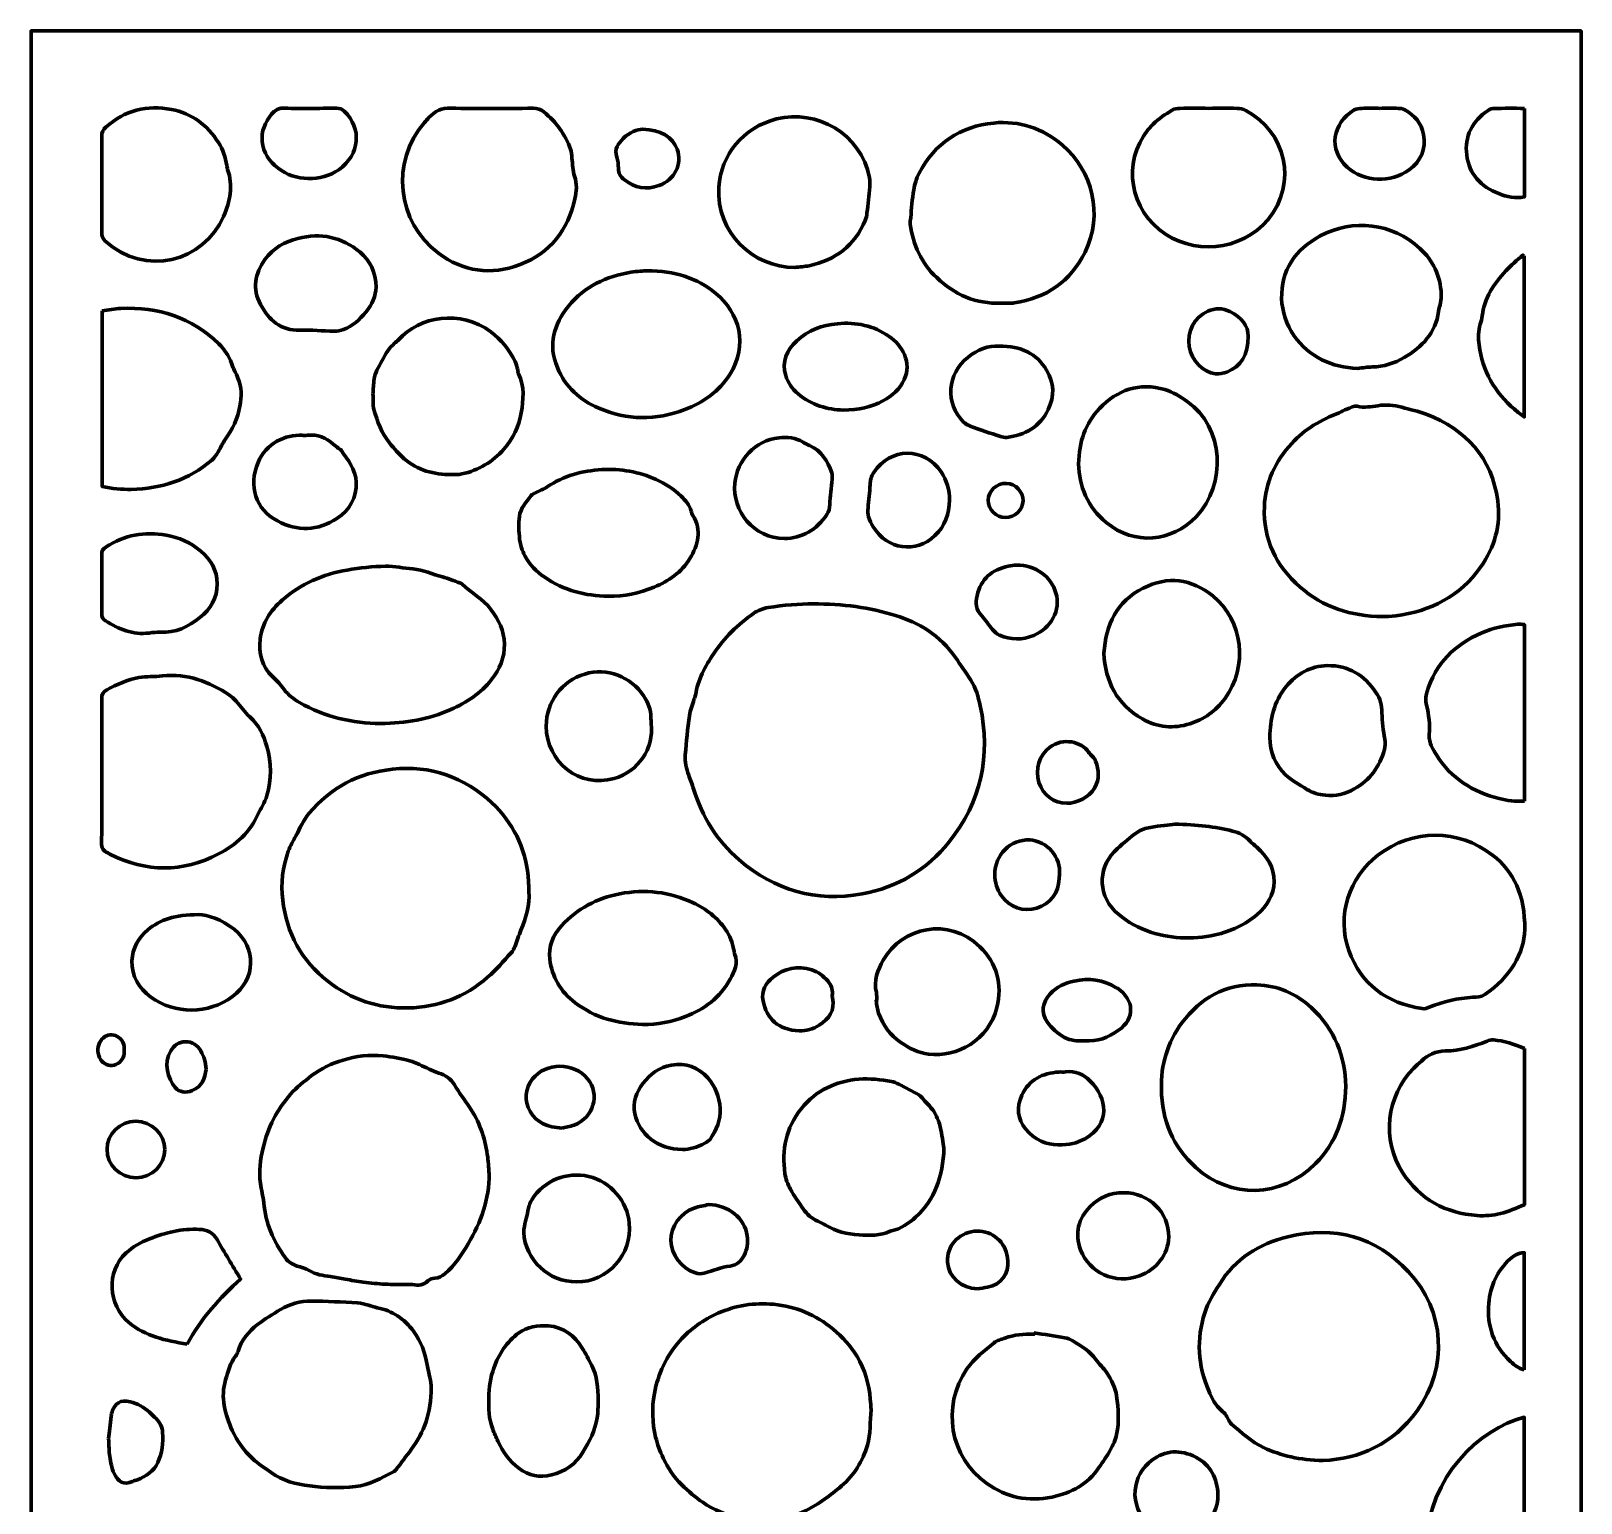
# Model space of a CAD drawing. Header units: inches. Extents: x 0 to 1500, y -3000 to 0.
# Drawn here: x 0 to 1500, y -1425 to 0 of the extents above; entities that cross this region are included whole.
import ezdxf

# ---------------------------------------------------------------- set-up
doc = ezdxf.new("R2010")
doc.units = ezdxf.units.IN
doc.header["$MEASUREMENT"] = 0
doc.layers.add('Calque 2', color=7, linetype='Continuous')

msp = doc.modelspace()

# ---------------------------------------------------------------- linework, layer by layer
at = {"layer": 'Calque 2', "color": 7, "lineweight": 70, "true_color": 0xffffff}
for points, knots in [([(1500, -3000), (1000, -3000), (500, -3000), (0, -3000), (0, -2000), (0, -1000), (0, 0), (500, 0), (1000, 0), (1500, 0), (1500, -1000), (1500, -2000), (1500, -3000)], [0, 0, 0, 0, 1, 1, 1, 2, 2, 2, 3, 3, 3, 4, 4, 4, 4]), ([(68.5, -148.3), (68.5, -163.9), (68.5, -179.6), (68.4, -195.2), (68.4, -198.4), (69.2, -200.9), (71.6, -203.1), (110.8, -239), (167.1, -223.3), (186.3, -179.6), (192.7, -165.1), (195.8, -149.9), (190.3, -134.1), (189.9, -132.9), (189.7, -131.7), (189.4, -130.4), (188.1, -122.4), (185.8, -114.9), (181.4, -108), (170.6, -91.2), (155.6, -79.8), (136, -76), (112.4, -71.4), (90.8, -76.8), (72.4, -93.2), (69.7, -95.6), (68.4, -98.2), (68.4, -102), (68.6, -117.4), (68.5, -132.8), (68.5, -148.3)], [0, 0, 0, 0, 1, 1, 1, 2, 2, 2, 3, 3, 3, 4, 4, 4, 5, 5, 5, 6, 6, 6, 7, 7, 7, 8, 8, 8, 9, 9, 9, 10, 10, 10, 10]), ([(269.8, -74.9), (261.8, -74.9), (253.7, -75.3), (245.7, -74.7), (239.9, -74.3), (236.1, -76.6), (232.7, -80.7), (226.4, -88.4), (222.8, -97.1), (223.7, -106.9), (224.8, -117.8), (230.6, -126.3), (239.1, -132.9), (255.5, -145.7), (280.7, -146.3), (297.8, -134.3), (318.3, -119.9), (320.6, -94.2), (303.1, -77.7), (300.9, -75.7), (298.7, -74.8), (295.8, -74.8), (287.1, -74.9), (278.5, -74.9), (269.8, -74.9)], [0, 0, 0, 0, 1, 1, 1, 2, 2, 2, 3, 3, 3, 4, 4, 4, 5, 5, 5, 6, 6, 6, 7, 7, 7, 8, 8, 8, 8]), ([(444, -74.9), (431.6, -74.9), (419, -75.5), (406.6, -74.6), (397.4, -74), (390.8, -77.7), (385, -83.9), (383.5, -85.4), (382.2, -87.1), (380.8, -88.7), (348, -126.7), (353.9, -185.1), (394.2, -215.1), (418.2, -233), (445.1, -237), (473.3, -226.2), (502.7, -214.9), (519.7, -192.7), (526.4, -162.4), (528, -155.2), (528.6, -148.1), (526, -140.6), (524.1, -135.2), (524.3, -129), (523.5, -123.1), (523.2, -120.2), (523.3, -117.1), (522.2, -114.4), (516.7, -100.2), (508.3, -88), (496.3, -78.3), (493.2, -75.8), (489.9, -74.7), (485.9, -74.8), (471.9, -75), (458, -74.9), (444, -74.9)], [0, 0, 0, 0, 1, 1, 1, 2, 2, 2, 3, 3, 3, 4, 4, 4, 5, 5, 5, 6, 6, 6, 7, 7, 7, 8, 8, 8, 9, 9, 9, 10, 10, 10, 11, 11, 11, 12, 12, 12, 12]), ([(1139.9, -74.9), (1130.6, -74.9), (1121.3, -74.7), (1112, -74.9), (1109.4, -75), (1106.3, -75.3), (1104.2, -76.7), (1097.8, -80.8), (1091.1, -84.8), (1085.9, -90.1), (1057, -119.6), (1059.9, -166.1), (1091.8, -192.2), (1123.4, -218), (1171.4, -213.5), (1197.2, -182.4), (1226.4, -147.1), (1214.1, -97.2), (1175.6, -77), (1173.1, -75.7), (1170, -75), (1167.2, -74.9), (1158.1, -74.7), (1149, -74.9), (1139.9, -74.9)], [0, 0, 0, 0, 1, 1, 1, 2, 2, 2, 3, 3, 3, 4, 4, 4, 5, 5, 5, 6, 6, 6, 7, 7, 7, 8, 8, 8, 8]), ([(1305.6, -74.9), (1299.7, -74.9), (1293.8, -74.7), (1287.9, -74.9), (1285.4, -75), (1282.7, -75.3), (1280.6, -76.5), (1259.6, -88.8), (1254.9, -114.8), (1273.8, -131.9), (1290, -146.6), (1316, -147.6), (1333.6, -134.5), (1345, -125.9), (1350.3, -114.4), (1347.6, -100.2), (1345.7, -89.3), (1338.8, -81.7), (1329.4, -76.2), (1327.7, -75.2), (1325.4, -75), (1323.4, -74.9), (1317.5, -74.7), (1311.5, -74.9), (1305.6, -74.9)], [0, 0, 0, 0, 1, 1, 1, 2, 2, 2, 3, 3, 3, 4, 4, 4, 5, 5, 5, 6, 6, 6, 7, 7, 7, 8, 8, 8, 8]), ([(1445.2, -74.9), (1435, -74.9), (1425.5, -74.8), (1416.1, -75), (1414.1, -75), (1411.8, -75.8), (1410.2, -76.9), (1394.7, -86.9), (1387.1, -102.5), (1389.4, -120), (1391.8, -138.7), (1403.2, -150.8), (1420.4, -157.5), (1428.3, -160.6), (1436.4, -162.3), (1445.2, -160.7), (1445.2, -132.2), (1445.2, -104), (1445.2, -74.9)], [0, 0, 0, 0, 1, 1, 1, 2, 2, 2, 3, 3, 3, 4, 4, 4, 5, 5, 5, 6, 6, 6, 6]), ([(739.2, -229), (743.8, -228.4), (748.5, -228.2), (753, -227.3), (778.5, -221.8), (797.1, -207.7), (807.3, -183.4), (808.3, -181.1), (808.7, -178.6), (809, -176.1), (810, -167.7), (810.9, -159.3), (811.7, -150.9), (811.9, -148), (812.1, -145), (811.5, -142.1), (803.1, -99.1), (760.2, -75.5), (721.5, -85.2), (688.9, -93.4), (667.6, -120), (665.7, -151.2), (663, -195.8), (698.8, -228.7), (739.2, -229)], [0, 0, 0, 0, 1, 1, 1, 2, 2, 2, 3, 3, 3, 4, 4, 4, 5, 5, 5, 6, 6, 6, 7, 7, 7, 8, 8, 8, 8]), ([(938.9, -263.5), (942.5, -263.5), (946.1, -263.5), (949.7, -263.5), (950.3, -263.5), (951, -263.4), (951.6, -263.3), (982.7, -258.5), (1006.2, -242.4), (1020.1, -214), (1037.7, -177.9), (1027.5, -135.4), (998.1, -110.4), (978.9, -94.2), (956.5, -86.7), (931.7, -89.1), (899.3, -92.3), (874.7, -108.6), (859.4, -137.8), (856.8, -142.7), (855.1, -148.3), (854.2, -153.8), (852.7, -162.7), (852.2, -171.8), (851.3, -180.8), (851.1, -182.9), (850.6, -185), (850.9, -187.1), (853.5, -207.3), (861.8, -224.8), (876.5, -238.8), (893.8, -255.3), (914.5, -264.5), (938.9, -263.5)], [0, 0, 0, 0, 1, 1, 1, 2, 2, 2, 3, 3, 3, 4, 4, 4, 5, 5, 5, 6, 6, 6, 7, 7, 7, 8, 8, 8, 9, 9, 9, 10, 10, 10, 11, 11, 11, 11]), ([(591.8, -95.2), (586.9, -95.3), (579.2, -98.1), (573.1, -104.1), (568.2, -108.9), (564.2, -114.3), (566.9, -122.1), (568.1, -125.5), (568.4, -129.2), (568.4, -132.8), (568.3, -137.8), (570.7, -141.3), (574.3, -144.1), (584.4, -152), (595.6, -154), (607.7, -149.7), (622.9, -144.1), (630.4, -128.9), (625.4, -114.5), (621.4, -103.1), (609.2, -95.2), (591.8, -95.2)], [0, 0, 0, 0, 1, 1, 1, 2, 2, 2, 3, 3, 3, 4, 4, 4, 5, 5, 5, 6, 6, 6, 7, 7, 7, 7]), ([(1283.9, -326.7), (1289, -326.1), (1293.4, -325.4), (1297.8, -325.3), (1309.1, -325), (1319.5, -321.8), (1329, -316.1), (1346.2, -305.9), (1359.3, -292.5), (1362.2, -271.5), (1362.6, -268.6), (1363.5, -265.8), (1364, -262.9), (1364.5, -260.2), (1365, -257.4), (1364.8, -254.7), (1363.9, -237.2), (1356.9, -222.2), (1344.1, -210.5), (1317.4, -186), (1279.4, -181.3), (1247.6, -198.5), (1223.7, -211.4), (1209.5, -231.4), (1210.3, -259.2), (1210.7, -271.6), (1215, -284.3), (1222.2, -294.7), (1237.1, -316.1), (1258.8, -325.6), (1283.9, -326.7)], [0, 0, 0, 0, 1, 1, 1, 2, 2, 2, 3, 3, 3, 4, 4, 4, 5, 5, 5, 6, 6, 6, 7, 7, 7, 8, 8, 8, 9, 9, 9, 10, 10, 10, 10]), ([(333.9, -248), (333.8, -233.5), (328.3, -222.5), (318.4, -214.1), (300.8, -199.3), (280.4, -195.3), (258.3, -200.8), (245.6, -204), (234.4, -210.4), (226.4, -221.3), (216.5, -234.9), (214, -249.7), (222.1, -264.7), (230.2, -279.6), (241.4, -290.5), (260.4, -289.7), (271.3, -289.2), (282.3, -290.5), (293.3, -290.7), (296.3, -290.8), (299.6, -290.2), (302.4, -289.1), (311.3, -285.8), (317.9, -279.4), (324.1, -272.3), (330.6, -264.8), (333.4, -256.4), (333.9, -248)], [0, 0, 0, 0, 1, 1, 1, 2, 2, 2, 3, 3, 3, 4, 4, 4, 5, 5, 5, 6, 6, 6, 7, 7, 7, 8, 8, 8, 9, 9, 9, 9]), ([(1445.1, -217.8), (1444.7, -217.5), (1444.2, -217.2), (1443.8, -217), (1438.2, -222.1), (1432.2, -226.8), (1427.1, -232.3), (1415.8, -244.8), (1406.3, -258.4), (1404.4, -275.9), (1404.1, -278.6), (1403.4, -281.3), (1402.5, -283.9), (1400.5, -290.5), (1400.6, -297.2), (1401.4, -304), (1404.4, -329.3), (1416.7, -349.7), (1435.6, -366.3), (1438.4, -368.8), (1441.4, -370.9), (1445.1, -373.7), (1445.1, -321), (1445.1, -269.4), (1445.1, -217.8)], [0, 0, 0, 0, 1, 1, 1, 2, 2, 2, 3, 3, 3, 4, 4, 4, 5, 5, 5, 6, 6, 6, 7, 7, 7, 8, 8, 8, 8]), ([(596.4, -232.1), (592.7, -232.4), (586.6, -232.6), (580.6, -233.6), (556.8, -237.7), (535.5, -247.1), (520.2, -266.4), (506.1, -283.9), (499.9, -303.3), (509.4, -325.9), (517.3, -344.9), (531.1, -357.3), (549.4, -365.2), (576.8, -377.1), (604.8, -377.1), (632.7, -366.6), (650.6, -359.8), (665.8, -349.2), (676.3, -332.5), (694.4, -303.8), (685.5, -273), (662.8, -254.1), (644.4, -238.7), (622.6, -232.5), (596.4, -232.1)], [0, 0, 0, 0, 1, 1, 1, 2, 2, 2, 3, 3, 3, 4, 4, 4, 5, 5, 5, 6, 6, 6, 7, 7, 7, 8, 8, 8, 8]), ([(69, -271), (69, -328.2), (69, -384.5), (69, -441.1), (78.5, -443.1), (87.7, -444), (97, -443.8), (126.3, -443.3), (152.6, -434.6), (175.1, -415.4), (177.5, -413.3), (179.4, -410.3), (181.1, -407.5), (183.6, -403.6), (185.3, -399.2), (188, -395.4), (195, -385.7), (200, -375.4), (202.2, -363.4), (204.1, -353.9), (203.9, -345), (200.3, -336.2), (198.3, -331.3), (195.7, -326.7), (194, -321.7), (191.5, -314.3), (187.3, -308.3), (181.7, -302.8), (155.3, -277), (123.1, -267), (86.9, -268.6), (80.8, -268.9), (74.9, -270.2), (69, -271)], [0, 0, 0, 0, 1, 1, 1, 2, 2, 2, 3, 3, 3, 4, 4, 4, 5, 5, 5, 6, 6, 6, 7, 7, 7, 8, 8, 8, 9, 9, 9, 10, 10, 10, 11, 11, 11, 11]), ([(330.9, -351.4), (331.2, -356.9), (330.5, -362), (331.9, -366.5), (335.4, -378), (339, -389.5), (347, -398.9), (351.5, -404.2), (356, -409.6), (361.2, -414.1), (374.2, -425.5), (389.9, -429.6), (406.9, -429.4), (410.3, -429.4), (413.7, -429.6), (417, -428.9), (433.1, -425.3), (446.9, -417.4), (457.6, -404.8), (466.3, -394.6), (472.1, -382.8), (474.4, -369.7), (476.6, -357.1), (477.7, -344.3), (471.9, -332), (471.2, -330.5), (471.2, -328.7), (470.7, -327.1), (470.1, -324.7), (469.6, -322.1), (468.5, -319.9), (462.8, -308.6), (455.2, -298.9), (445, -291.3), (415.6, -269.6), (375.9, -276), (355.7, -299.1), (354.6, -300.3), (353.1, -301.2), (351.9, -302.4), (349.6, -304.7), (346.9, -306.9), (345.2, -309.7), (341.4, -315.8), (338.1, -322.2), (334.8, -328.5), (333.5, -331.1), (332.5, -334), (332.1, -336.9), (331.4, -341.9), (331.2, -347), (330.9, -351.4)], [0, 0, 0, 0, 1, 1, 1, 2, 2, 2, 3, 3, 3, 4, 4, 4, 5, 5, 5, 6, 6, 6, 7, 7, 7, 8, 8, 8, 9, 9, 9, 10, 10, 10, 11, 11, 11, 12, 12, 12, 13, 13, 13, 14, 14, 14, 15, 15, 15, 16, 16, 16, 17, 17, 17, 17]), ([(1177.9, -295.6), (1178.3, -285.9), (1171.6, -277.2), (1160.2, -271.6), (1153.2, -268.2), (1146, -268.1), (1138.8, -271.3), (1125.8, -277), (1118.4, -291.2), (1120.9, -305.6), (1123.2, -319), (1134.1, -330.5), (1146.3, -331.8), (1149.9, -332.2), (1154, -331.6), (1157.4, -330.2), (1171.3, -324.7), (1177.5, -313.8), (1177.9, -295.6)], [0, 0, 0, 0, 1, 1, 1, 2, 2, 2, 3, 3, 3, 4, 4, 4, 5, 5, 5, 6, 6, 6, 6]), ([(785.9, -367), (800.9, -367), (813.2, -364.3), (824.5, -358.1), (833.4, -353.2), (840.8, -346.8), (845.1, -337.3), (848.6, -329.4), (848.8, -321.4), (845.3, -313.4), (842.1, -306), (837.1, -300.2), (830.5, -295.7), (815.4, -285.3), (798.5, -281.7), (780.5, -283.4), (765.7, -284.8), (752, -289.7), (741, -300), (731.3, -309.1), (726.3, -320.2), (730.4, -333.7), (732.5, -340.7), (736.6, -346.6), (742.3, -351.3), (755.6, -362.2), (771.1, -366.8), (785.9, -367)], [0, 0, 0, 0, 1, 1, 1, 2, 2, 2, 3, 3, 3, 4, 4, 4, 5, 5, 5, 6, 6, 6, 7, 7, 7, 8, 8, 8, 9, 9, 9, 9]), ([(936.7, -305.1), (926.9, -304.3), (916.1, -308.5), (906.5, -316), (886.5, -331.7), (884.6, -360.9), (902.5, -378.6), (904.3, -380.3), (906.5, -381.7), (908.8, -382.5), (918.5, -386.1), (928.3, -389.4), (938.1, -392.6), (940, -393.3), (942.3, -393.8), (944.2, -393.5), (961.9, -391), (976.2, -383.6), (984.4, -366.6), (990.7, -353.4), (990.1, -340.7), (982.9, -328.5), (973.2, -312.1), (958.2, -305), (936.7, -305.1)], [0, 0, 0, 0, 1, 1, 1, 2, 2, 2, 3, 3, 3, 4, 4, 4, 5, 5, 5, 6, 6, 6, 7, 7, 7, 8, 8, 8, 8]), ([(1013.8, -419.1), (1014.5, -440.8), (1022.2, -461), (1040.6, -476), (1068, -498.4), (1104.1, -494.9), (1127.6, -470.3), (1157.3, -439), (1154.8, -383.5), (1119, -358.8), (1112.3, -354.1), (1105, -349.5), (1097.3, -347.2), (1072.6, -339.9), (1051.2, -347.5), (1034, -365.6), (1020.5, -379.8), (1014.1, -397.7), (1013.8, -419.1)], [0, 0, 0, 0, 1, 1, 1, 2, 2, 2, 3, 3, 3, 4, 4, 4, 5, 5, 5, 6, 6, 6, 6]), ([(1308.3, -567), (1311.1, -566.9), (1316, -566.8), (1320.8, -566.2), (1354.6, -561.8), (1382.8, -547.3), (1402.8, -519.1), (1416.3, -499.9), (1422.7, -478.3), (1419.5, -455), (1413.7, -413), (1388.7, -386.2), (1350.3, -371), (1342.7, -368), (1334.4, -366.8), (1326.5, -364.3), (1318.9, -361.9), (1311.4, -361.7), (1303.5, -362.8), (1296.9, -363.6), (1290.3, -365), (1283.4, -363.4), (1280.4, -362.7), (1276.6, -364.9), (1273.3, -366.1), (1270.8, -367.1), (1268.5, -368.8), (1266, -369.7), (1248.5, -376.2), (1232.9, -385.5), (1220.1, -399.3), (1204.1, -416.6), (1194.5, -437), (1193.6, -460.8), (1192.3, -492.2), (1204.8, -518.1), (1228.2, -538.4), (1250.4, -557.7), (1276.8, -566.7), (1308.3, -567)], [0, 0, 0, 0, 1, 1, 1, 2, 2, 2, 3, 3, 3, 4, 4, 4, 5, 5, 5, 6, 6, 6, 7, 7, 7, 8, 8, 8, 9, 9, 9, 10, 10, 10, 11, 11, 11, 12, 12, 12, 13, 13, 13, 13]), ([(264.7, -391.7), (263.8, -391.6), (263.2, -391.6), (262.5, -391.5), (246.6, -390.3), (227.3, -399.3), (219.7, -417.9), (210.3, -440.6), (217.2, -463.2), (238.4, -474.4), (257.9, -484.7), (277.5, -484), (296.1, -472), (308.5, -463.8), (315.4, -452), (314.7, -436.7), (314.2, -424.4), (306.7, -415.3), (300, -405.9), (299.4, -405.1), (298.3, -404.6), (297.4, -404), (295.8, -402.7), (293.9, -401.6), (292.4, -400.1), (285.4, -393.5), (277.2, -390.5), (267.6, -391.5), (266.5, -391.6), (265.5, -391.6), (264.7, -391.7)], [0, 0, 0, 0, 1, 1, 1, 2, 2, 2, 3, 3, 3, 4, 4, 4, 5, 5, 5, 6, 6, 6, 7, 7, 7, 8, 8, 8, 9, 9, 9, 10, 10, 10, 10]), ([(729.1, -491.4), (745.8, -491.4), (760.9, -482.8), (770.2, -468.1), (772.1, -465.1), (772.9, -462.1), (773, -458.6), (773.4, -450.4), (774.5, -442.3), (775.2, -434.1), (775.4, -432), (775.6, -429.8), (775, -427.9), (771.1, -416.3), (765, -406.5), (753.3, -401.3), (751.2, -400.3), (749.1, -399.4), (747.1, -398.2), (739.9, -393.6), (732, -393), (723.9, -393.8), (700.6, -396.3), (683.2, -415.8), (681.1, -437.8), (678.5, -464.9), (699.1, -491.1), (729.1, -491.4)], [0, 0, 0, 0, 1, 1, 1, 2, 2, 2, 3, 3, 3, 4, 4, 4, 5, 5, 5, 6, 6, 6, 7, 7, 7, 8, 8, 8, 9, 9, 9, 9]), ([(889, -454.4), (889.1, -444.9), (886, -434.8), (880.7, -426.9), (864.5, -402.6), (831.6, -402.9), (815.6, -427.4), (813.3, -431), (812.1, -434.7), (812, -439.2), (811.8, -446.7), (810.5, -454.3), (810, -461.8), (809.8, -464.7), (809.8, -467.7), (810.6, -470.4), (811.6, -473.8), (813.3, -477.1), (815.1, -480.2), (828.3, -502.1), (856.6, -506.2), (874.8, -488.6), (884.5, -479.4), (888.6, -467.6), (889, -454.4)], [0, 0, 0, 0, 1, 1, 1, 2, 2, 2, 3, 3, 3, 4, 4, 4, 5, 5, 5, 6, 6, 6, 7, 7, 7, 8, 8, 8, 8]), ([(558.6, -547.3), (574, -547.5), (588.8, -544.5), (603, -538.5), (617, -532.5), (629.5, -524.2), (637.6, -510.8), (645.6, -497.5), (649.4, -483.7), (640.5, -469.1), (639.7, -467.8), (639.1, -466.4), (638.8, -465), (637.2, -459), (633.5, -454.4), (629.1, -450.4), (622, -443.7), (614, -438.2), (605, -434.2), (588.3, -426.9), (570.7, -423.6), (552.5, -424.7), (533.5, -425.8), (515.5, -430.7), (499.4, -441.5), (496.1, -443.6), (492.3, -445), (488.8, -446.8), (487.1, -447.7), (485.1, -448.4), (484, -449.9), (479.4, -456.1), (473.7, -462.1), (472.6, -469.9), (471.5, -477.1), (472, -484.7), (472.9, -492), (473.6, -497.5), (475.4, -503.2), (478, -508.2), (482.4, -516.6), (489.1, -523.4), (497.1, -528.9), (515.6, -541.7), (536.3, -547), (558.6, -547.3)], [0, 0, 0, 0, 1, 1, 1, 2, 2, 2, 3, 3, 3, 4, 4, 4, 5, 5, 5, 6, 6, 6, 7, 7, 7, 8, 8, 8, 9, 9, 9, 10, 10, 10, 11, 11, 11, 12, 12, 12, 13, 13, 13, 14, 14, 14, 15, 15, 15, 15]), ([(942.9, -471), (952, -471.2), (959.7, -463.9), (960, -454.9), (960.3, -446.1), (952.9, -438.3), (943.8, -438), (934.5, -437.6), (926.4, -445.3), (926.4, -454.4), (926.3, -463.3), (933.9, -470.9), (942.9, -471)], [0, 0, 0, 0, 1, 1, 1, 2, 2, 2, 3, 3, 3, 4, 4, 4, 4]), ([(68.5, -535.1), (68.5, -544.8), (68.6, -554.6), (68.4, -564.3), (68.4, -567.4), (69.4, -569.4), (72, -571), (85, -579.1), (98.5, -584.9), (114.4, -582.9), (117.9, -582.4), (121.5, -582.1), (125.1, -582.2), (139.9, -583), (152.3, -576.8), (163.4, -568), (173.8, -559.8), (180.2, -549.1), (180.2, -535.4), (180.2, -522.2), (174, -511.9), (164.3, -503.6), (154.6, -495.3), (143.3, -490.3), (130.8, -488.2), (110, -484.5), (90.5, -487.9), (72.6, -499.5), (69.6, -501.4), (68.3, -503.6), (68.4, -507.2), (68.6, -516.5), (68.5, -525.8), (68.5, -535.1)], [0, 0, 0, 0, 1, 1, 1, 2, 2, 2, 3, 3, 3, 4, 4, 4, 5, 5, 5, 6, 6, 6, 7, 7, 7, 8, 8, 8, 9, 9, 9, 10, 10, 10, 11, 11, 11, 11]), ([(338.2, -670.5), (362.8, -670.4), (385.1, -666.4), (406.3, -657), (421.5, -650.2), (435.3, -641.4), (445.7, -628), (453.5, -618), (458.4, -606.7), (458.2, -593.6), (457.9, -580.8), (452.6, -570), (445, -560), (437.4, -550), (426.1, -544), (417.1, -535.5), (416.5, -534.9), (415.6, -534.6), (414.8, -534.3), (409.3, -532.4), (403.8, -530), (398.1, -528.6), (388.5, -526.3), (379.6, -521.6), (369.5, -520.9), (360.7, -520.3), (351.9, -518), (343.1, -518.2), (330.7, -518.5), (318.2, -519.7), (306, -521.9), (282.6, -526.1), (261.1, -535.1), (243.1, -551.1), (231.8, -561.2), (223.4, -573.4), (221.8, -588.9), (220.4, -602.7), (223.1, -615.3), (233.9, -625.3), (237.9, -628.9), (241.7, -633.1), (244.9, -637.5), (248.9, -642.9), (254, -646.8), (259.7, -650.1), (284.5, -664.3), (311.4, -670.4), (338.2, -670.5)], [0, 0, 0, 0, 1, 1, 1, 2, 2, 2, 3, 3, 3, 4, 4, 4, 5, 5, 5, 6, 6, 6, 7, 7, 7, 8, 8, 8, 9, 9, 9, 10, 10, 10, 11, 11, 11, 12, 12, 12, 13, 13, 13, 14, 14, 14, 15, 15, 15, 16, 16, 16, 16]), ([(953.9, -517.1), (951.2, -517.4), (948.4, -517.5), (945.8, -518.1), (930.1, -521.7), (919.1, -530.5), (915.6, -546.8), (914, -553.8), (914.3, -560.4), (920, -566.2), (924, -570.2), (926.8, -575.3), (930.5, -579.6), (932.3, -581.8), (934.7, -583.9), (937.2, -585), (948.2, -589.7), (959.4, -589.8), (970.4, -585.2), (987.4, -578.3), (996.6, -560.6), (991.9, -544.3), (987.3, -528.2), (971.9, -517.3), (953.9, -517.1)], [0, 0, 0, 0, 1, 1, 1, 2, 2, 2, 3, 3, 3, 4, 4, 4, 5, 5, 5, 6, 6, 6, 7, 7, 7, 8, 8, 8, 8]), ([(1038.3, -602.5), (1039.9, -630.1), (1050.6, -652), (1075.6, -666.1), (1090.4, -674.4), (1105.9, -675.7), (1121.4, -670.8), (1135.1, -666.5), (1146.6, -658.4), (1155.3, -646.5), (1178, -615.5), (1173.3, -570.8), (1143.7, -547), (1123.1, -530.5), (1100.1, -527.3), (1076.2, -539.5), (1050.6, -552.4), (1040.1, -574.9), (1038.3, -602.5)], [0, 0, 0, 0, 1, 1, 1, 2, 2, 2, 3, 3, 3, 4, 4, 4, 5, 5, 5, 6, 6, 6, 6]), ([(756.7, -554.7), (743.8, -554.5), (728.5, -556), (713.3, -558.3), (708.1, -559.2), (703.6, -561), (699.3, -563.9), (684.1, -574.6), (671, -587.3), (660.7, -602.8), (652.5, -615.2), (645.3, -628.1), (643.1, -643.1), (642.9, -644.5), (642.1, -645.8), (641.6, -647.3), (640.1, -652.5), (637.9, -657.6), (637.1, -663), (635.4, -675.5), (634.4, -688.2), (633.1, -700.8), (632.4, -707.7), (634.2, -714.2), (636.5, -720.6), (638, -724.9), (639.7, -729.3), (641.1, -733.7), (649.6, -760.7), (663.8, -784.1), (685.4, -802.6), (719.9, -832.1), (759.6, -843.6), (804.4, -835.5), (838.6, -829.2), (866.9, -812.2), (888.5, -785.2), (919.6, -746.2), (929.1, -702), (918.6, -653.4), (916.8, -644.8), (914.3, -636.2), (909.5, -628.6), (904.7, -621.1), (899.6, -613.9), (894.6, -606.6), (887.5, -596.2), (878.5, -587.6), (868.2, -580.5), (858.6, -573.9), (847.8, -569.4), (836.7, -566), (811.5, -558.1), (785.6, -554.6), (756.7, -554.7)], [0, 0, 0, 0, 1, 1, 1, 2, 2, 2, 3, 3, 3, 4, 4, 4, 5, 5, 5, 6, 6, 6, 7, 7, 7, 8, 8, 8, 9, 9, 9, 10, 10, 10, 11, 11, 11, 12, 12, 12, 13, 13, 13, 14, 14, 14, 15, 15, 15, 16, 16, 16, 17, 17, 17, 18, 18, 18, 18]), ([(1445.2, -745.7), (1445.2, -688.4), (1445.2, -631.9), (1445.2, -574.7), (1442.9, -574.6), (1440.9, -574.3), (1438.8, -574.5), (1426.8, -575.4), (1415, -577.9), (1403.9, -582.8), (1377.8, -594.1), (1359.1, -612.4), (1350.9, -640.4), (1349.7, -644.5), (1349.5, -648.6), (1350.5, -652.8), (1352.8, -662.1), (1353.9, -671.6), (1353.2, -681.1), (1352.9, -685.6), (1353.9, -689.4), (1355.7, -693.2), (1357, -695.9), (1358.5, -698.5), (1360, -700.9), (1374.3, -723.7), (1395.2, -736.8), (1420.8, -743.1), (1428.6, -745), (1436.5, -746.3), (1445.2, -745.7)], [0, 0, 0, 0, 1, 1, 1, 2, 2, 2, 3, 3, 3, 4, 4, 4, 5, 5, 5, 6, 6, 6, 7, 7, 7, 8, 8, 8, 9, 9, 9, 10, 10, 10, 10]), ([(1198.8, -683.8), (1198.9, -698.9), (1204.3, -710.3), (1213.9, -720.1), (1220, -726.2), (1227.7, -729.7), (1234.7, -734.3), (1240.2, -737.9), (1246.4, -739.2), (1252.6, -740), (1262.5, -741.3), (1271.9, -738.7), (1280.6, -733.9), (1295.9, -725.5), (1304.9, -712.2), (1309.8, -695.8), (1310.7, -692.5), (1310.7, -689.3), (1310.1, -685.8), (1308.7, -677.3), (1307.3, -668.7), (1307.4, -660.1), (1307.4, -652.7), (1305.7, -646.4), (1301.6, -640.5), (1290.3, -623.9), (1275.1, -614), (1254.5, -614.5), (1238.1, -614.9), (1225, -622.3), (1214.6, -634.8), (1202.5, -649.4), (1199.4, -666.8), (1198.8, -683.8)], [0, 0, 0, 0, 1, 1, 1, 2, 2, 2, 3, 3, 3, 4, 4, 4, 5, 5, 5, 6, 6, 6, 7, 7, 7, 8, 8, 8, 9, 9, 9, 10, 10, 10, 11, 11, 11, 11]), ([(68.5, -716.2), (68.5, -739.5), (68.7, -762.7), (68.3, -786), (68.3, -791), (69.7, -794), (74.2, -795.9), (74.9, -796.2), (75.6, -796.7), (76.4, -797), (111.5, -814.8), (146.6, -814.9), (181.5, -796.8), (198.2, -788.1), (212.2, -776), (219.8, -757.9), (221, -755.2), (222.8, -752.8), (224.1, -750.1), (225.7, -746.9), (227.3, -743.7), (228.3, -740.3), (232.9, -724.5), (233, -708.6), (228.3, -692.8), (225.1, -682), (220.5, -672), (211.8, -664.2), (206.8, -659.7), (202.9, -654), (198.4, -649), (196.4, -646.9), (194.4, -644.6), (192, -643), (172.3, -630.1), (151.3, -621.8), (127.1, -624.5), (119.6, -625.4), (111.9, -624.8), (104.4, -626), (93.4, -628), (83.1, -632.5), (73.3, -638), (69.7, -640), (68.3, -642.3), (68.4, -646.5), (68.6, -669.7), (68.5, -693), (68.5, -716.2)], [0, 0, 0, 0, 1, 1, 1, 2, 2, 2, 3, 3, 3, 4, 4, 4, 5, 5, 5, 6, 6, 6, 7, 7, 7, 8, 8, 8, 9, 9, 9, 10, 10, 10, 11, 11, 11, 12, 12, 12, 13, 13, 13, 14, 14, 14, 15, 15, 15, 16, 16, 16, 16]), ([(498.6, -673), (498.6, -708.2), (531.1, -733.3), (564.2, -723.8), (588, -716.9), (602.9, -694.9), (600.3, -670.4), (600.1, -668.5), (599.9, -666.6), (599.9, -664.7), (599.9, -657), (597.1, -650.3), (593, -644), (580.5, -624.9), (557.4, -616.3), (535.9, -622.6), (513.8, -629.2), (498.6, -649.6), (498.6, -673)], [0, 0, 0, 0, 1, 1, 1, 2, 2, 2, 3, 3, 3, 4, 4, 4, 5, 5, 5, 6, 6, 6, 6]), ([(1002.3, -747.8), (1012.3, -747.9), (1023.9, -742), (1029.1, -733), (1034.5, -723.8), (1033.2, -715.6), (1030.3, -707), (1029.2, -703.7), (1025.5, -701.3), (1023.4, -698.2), (1016.7, -688.2), (999.1, -683.7), (986, -693.5), (975.8, -701.2), (971.3, -715), (975.4, -727.5), (979.5, -739.9), (989.9, -747.8), (1002.3, -747.8)], [0, 0, 0, 0, 1, 1, 1, 2, 2, 2, 3, 3, 3, 4, 4, 4, 5, 5, 5, 6, 6, 6, 6]), ([(481.9, -833.2), (481.6, -828.1), (481.5, -823), (481, -818), (478, -790.2), (466.3, -766.4), (446.1, -747.4), (419.1, -722.1), (386.7, -710.9), (349.7, -714.8), (317.2, -718.2), (290.2, -732.5), (269, -757.6), (263.4, -764.2), (260.4, -772.1), (256.3, -779.4), (253.5, -784.1), (250.8, -788.9), (249, -794.1), (243.5, -809.4), (241.7, -825.2), (243.6, -841.5), (247.3, -873.7), (261.8, -900.1), (287.2, -920.1), (310, -937.9), (336, -946.6), (365, -945.9), (394.1, -945.2), (420, -935.5), (441.9, -916.2), (450.1, -909), (457.2, -900.6), (464.7, -892.6), (466.3, -890.8), (467.5, -888.3), (468.4, -886), (470.4, -880.9), (472, -875.7), (474.1, -870.6), (478.9, -858.6), (483.1, -846.5), (481.9, -833.2)], [0, 0, 0, 0, 1, 1, 1, 2, 2, 2, 3, 3, 3, 4, 4, 4, 5, 5, 5, 6, 6, 6, 7, 7, 7, 8, 8, 8, 9, 9, 9, 10, 10, 10, 11, 11, 11, 12, 12, 12, 13, 13, 13, 14, 14, 14, 14]), ([(1106.9, -768), (1101.6, -768.6), (1092.4, -769.5), (1083.3, -771.1), (1078.8, -771.9), (1074.1, -773.3), (1070.4, -775.9), (1063.7, -780.5), (1057.6, -786.1), (1051.5, -791.5), (1033.4, -807.5), (1031, -834.1), (1049, -852.1), (1057.7, -860.8), (1068.1, -866.7), (1079.4, -871), (1101.2, -879.1), (1123.5, -880.1), (1146.1, -875.1), (1161.2, -871.7), (1175, -865.6), (1186.7, -855.4), (1196.2, -847), (1202.8, -836.8), (1203, -823.7), (1203.3, -809.7), (1196.2, -799.2), (1186.3, -790.3), (1184.1, -788.3), (1181.7, -786.5), (1179.7, -784.4), (1175, -779.5), (1169.3, -776.3), (1162.9, -774.7), (1145.9, -770.2), (1128.5, -768.5), (1106.9, -768)], [0, 0, 0, 0, 1, 1, 1, 2, 2, 2, 3, 3, 3, 4, 4, 4, 5, 5, 5, 6, 6, 6, 7, 7, 7, 8, 8, 8, 9, 9, 9, 10, 10, 10, 11, 11, 11, 12, 12, 12, 12]), ([(1445.6, -870.1), (1445.7, -836), (1435.2, -814.2), (1414.3, -797.9), (1381.5, -772.3), (1336.8, -772.5), (1303.7, -797.8), (1275.2, -819.6), (1263.4, -856.8), (1275.3, -890.2), (1287.2, -923.5), (1312.1, -941.2), (1346.4, -946.6), (1348.5, -946.9), (1350.9, -946.1), (1353, -945.3), (1366.7, -939.9), (1380.7, -936.3), (1395.4, -935.6), (1399.3, -935.4), (1403.3, -935.5), (1406.9, -933), (1431.6, -916), (1445.1, -893), (1445.6, -870.1)], [0, 0, 0, 0, 1, 1, 1, 2, 2, 2, 3, 3, 3, 4, 4, 4, 5, 5, 5, 6, 6, 6, 7, 7, 7, 8, 8, 8, 8]), ([(932.7, -816.7), (932.7, -824.5), (934.8, -831.2), (939.2, -837.4), (947.1, -848.5), (960.5, -853.2), (973.3, -849.3), (986.2, -845.4), (994.6, -834.4), (995, -820.7), (995, -819.5), (995.2, -818.2), (995.3, -816.9), (997.2, -800.3), (983.4, -784.1), (966.5, -783.3), (948, -782.3), (932.8, -797.4), (932.7, -816.7)], [0, 0, 0, 0, 1, 1, 1, 2, 2, 2, 3, 3, 3, 4, 4, 4, 5, 5, 5, 6, 6, 6, 6]), ([(591.8, -961.9), (606.1, -962), (620, -959.5), (633.3, -954.3), (651.8, -947.2), (666.9, -935.9), (676.6, -918.1), (680.8, -910.4), (684.7, -902.7), (680.9, -893.6), (680.5, -892.5), (680.5, -891.1), (680.2, -889.9), (678.9, -882.7), (676.3, -876.1), (672.2, -870.1), (664.2, -858.4), (653.4, -850.1), (640.8, -844.1), (618.1, -833.4), (594.3, -830.8), (569.7, -835.4), (547.6, -839.6), (528.8, -849.8), (513.5, -866.3), (505.1, -875.5), (500.4, -886.7), (502, -898.8), (504.2, -915.9), (512.6, -930.3), (526.6, -940.9), (545.9, -955.5), (568, -961.4), (591.8, -961.9)], [0, 0, 0, 0, 1, 1, 1, 2, 2, 2, 3, 3, 3, 4, 4, 4, 5, 5, 5, 6, 6, 6, 7, 7, 7, 8, 8, 8, 9, 9, 9, 10, 10, 10, 11, 11, 11, 11]), ([(162.1, -855.6), (139.2, -855.6), (124.7, -860.5), (113.2, -870.3), (103.9, -878.2), (98.1, -888), (97.7, -900.4), (97.3, -915.4), (104.3, -926.9), (116.1, -935.4), (139.3, -952.4), (171.7, -952), (194.9, -935), (217.8, -918.1), (218.6, -887.7), (196.5, -869.8), (184.5, -860.1), (170.6, -855.8), (162.1, -855.6)], [0, 0, 0, 0, 1, 1, 1, 2, 2, 2, 3, 3, 3, 4, 4, 4, 5, 5, 5, 6, 6, 6, 6]), ([(818.6, -938.7), (818.4, -938.8), (818.1, -938.8), (817.8, -938.8), (818.6, -942.9), (818.9, -947.2), (820.3, -951.1), (824.5, -962.6), (831.2, -972.2), (841.7, -979.3), (850.1, -985), (858.4, -989.3), (868.7, -990.6), (896.3, -994.2), (926.8, -977.3), (934.7, -945.5), (940.3, -922.9), (934.8, -902.6), (918.3, -886.7), (887.8, -857.4), (843.2, -867.6), (824.8, -899.6), (819.2, -909.3), (815.5, -919.6), (818.1, -931.1), (818.6, -933.6), (818.4, -936.2), (818.6, -938.7)], [0, 0, 0, 0, 1, 1, 1, 2, 2, 2, 3, 3, 3, 4, 4, 4, 5, 5, 5, 6, 6, 6, 7, 7, 7, 8, 8, 8, 9, 9, 9, 9]), ([(743.5, -968.1), (750, -968.1), (756.7, -966.6), (762.7, -962.6), (772.1, -956.4), (778.3, -948.5), (775.7, -936.3), (775.4, -935.1), (775.3, -933.7), (775.5, -932.5), (776.1, -927.5), (774, -923.5), (771, -919.8), (766.9, -914.8), (761.7, -911.2), (755.6, -909.1), (741.8, -904.3), (729.2, -907.6), (718.1, -916.1), (711.1, -921.6), (706.5, -929.7), (708.4, -938.9), (711.9, -956.1), (723.1, -967.4), (743.5, -968.1)], [0, 0, 0, 0, 1, 1, 1, 2, 2, 2, 3, 3, 3, 4, 4, 4, 5, 5, 5, 6, 6, 6, 7, 7, 7, 8, 8, 8, 8]), ([(1018.7, -977.7), (1032.6, -978.5), (1042.2, -974.9), (1052.4, -967.6), (1068.6, -956.1), (1067.9, -938), (1051.4, -926.9), (1051, -926.7), (1050.6, -926.5), (1050.3, -926.3), (1037.5, -918.6), (1023.9, -916.6), (1009.5, -919.9), (1000.7, -921.9), (992.6, -925.4), (986.4, -932.2), (978.6, -940.5), (977.3, -950.7), (983.3, -959.4), (987.7, -965.7), (993.4, -970.7), (1000.1, -974.4), (1006.1, -977.6), (1012.6, -978.1), (1018.7, -977.7)], [0, 0, 0, 0, 1, 1, 1, 2, 2, 2, 3, 3, 3, 4, 4, 4, 5, 5, 5, 6, 6, 6, 7, 7, 7, 8, 8, 8, 8]), ([(1272.4, -1021.7), (1271.9, -993.1), (1261.8, -966.6), (1239, -945.6), (1224.2, -932), (1206.6, -924.2), (1186.4, -923.6), (1155.7, -922.7), (1131.8, -936.2), (1113.8, -960.4), (1099.8, -979.4), (1093.4, -1001), (1093.9, -1024.6), (1094.5, -1054.5), (1104.9, -1080.3), (1127.4, -1100.5), (1160.6, -1130.4), (1209.1, -1130.8), (1243.2, -1096.5), (1263, -1076.6), (1271.9, -1051.6), (1272.4, -1021.7)], [0, 0, 0, 0, 1, 1, 1, 2, 2, 2, 3, 3, 3, 4, 4, 4, 5, 5, 5, 6, 6, 6, 7, 7, 7, 7]), ([(90.3, -988.3), (90.2, -985.5), (90.2, -984), (90, -982.5), (89.1, -977.5), (85, -973.2), (80, -972.2), (75.2, -971.2), (70.4, -973.2), (67.5, -977.7), (64.1, -982.9), (63.8, -988.4), (66.4, -994), (68.6, -998.9), (73.7, -1002), (78.5, -1001.7), (83.5, -1001.3), (88.5, -997.1), (89.9, -992), (90.3, -990.4), (90.3, -988.6), (90.3, -988.3)], [0, 0, 0, 0, 1, 1, 1, 2, 2, 2, 3, 3, 3, 4, 4, 4, 5, 5, 5, 6, 6, 6, 7, 7, 7, 7]), ([(169.4, -1005.4), (169.4, -998.2), (167.1, -992.8), (164.3, -987.6), (161.1, -981.7), (156.2, -978.6), (149.4, -978.6), (142.9, -978.6), (138.5, -982.1), (135.2, -987.5), (127.8, -999.3), (132.7, -1014.4), (139.4, -1022.8), (143.4, -1027.7), (150.1, -1028.6), (156, -1026), (165.5, -1021.8), (168.7, -1013.9), (169.4, -1005.4)], [0, 0, 0, 0, 1, 1, 1, 2, 2, 2, 3, 3, 3, 4, 4, 4, 5, 5, 5, 6, 6, 6, 6]), ([(1445.3, -985.3), (1435.4, -980.8), (1425.6, -977.7), (1415.2, -976.9), (1413.2, -976.8), (1411, -977.3), (1409.1, -978.1), (1396.1, -983.3), (1382.8, -987.4), (1368.7, -987.6), (1359.3, -987.7), (1352.1, -991.3), (1345.5, -997.4), (1343, -999.6), (1340.5, -1001.9), (1338.1, -1004.3), (1311.6, -1030.9), (1306.9, -1073.7), (1327.3, -1105.2), (1344.2, -1131.4), (1368.9, -1144.7), (1399.6, -1146.9), (1407, -1147.5), (1414.8, -1146.8), (1422.1, -1145.1), (1430, -1143.2), (1437.5, -1139.5), (1445.3, -1136.5), (1445.3, -1086.4), (1445.3, -1036.1), (1445.3, -985.3)], [0, 0, 0, 0, 1, 1, 1, 2, 2, 2, 3, 3, 3, 4, 4, 4, 5, 5, 5, 6, 6, 6, 7, 7, 7, 8, 8, 8, 9, 9, 9, 10, 10, 10, 10]), ([(443.4, -1106.5), (442.8, -1100.2), (442.6, -1093.9), (441.6, -1087.7), (439.1, -1071.2), (433.9, -1055.7), (424.3, -1041.9), (419.4, -1034.8), (414.4, -1027.8), (409.8, -1020.5), (406.2, -1014.6), (401.4, -1010.8), (394.6, -1009), (391.4, -1008.2), (388.4, -1006.5), (385.3, -1005.1), (379, -1002.4), (372.9, -998.8), (366.3, -997), (358, -994.7), (349.4, -993.3), (340.8, -992.4), (327.7, -991), (314.6, -992.5), (302, -996.4), (291.1, -999.8), (280.7, -1004.5), (271.6, -1011.5), (264.4, -1017.1), (257.1, -1022.7), (251.2, -1029.4), (238.1, -1044.4), (229.1, -1061.8), (224.6, -1081.3), (222, -1092.7), (220.4, -1104.2), (222, -1115.8), (222.9, -1122.1), (224.6, -1128.3), (225.2, -1134.5), (227, -1154.4), (234.7, -1171.9), (246.3, -1188), (249.1, -1191.9), (252.9, -1194.3), (257.5, -1195.8), (261.5, -1197), (265.6, -1198.2), (269.3, -1200.3), (275.7, -1203.9), (282.6, -1205.2), (289.8, -1206), (294.6, -1206.5), (299.4, -1207.7), (304.1, -1208.5), (309.9, -1209.5), (315.7, -1210.7), (321.6, -1211.4), (328.7, -1212.3), (335.8, -1213), (343, -1213.4), (349.5, -1213.8), (356.1, -1213.6), (362.6, -1213.6), (364.8, -1213.7), (367.1, -1213.4), (369.3, -1213.8), (374.9, -1215), (379.9, -1214.2), (384.1, -1210.3), (386.1, -1208.5), (388.2, -1207.6), (390.9, -1207.7), (394.8, -1207.8), (397.6, -1205.6), (400.4, -1203.3), (410.2, -1195.3), (416.7, -1185.1), (423.1, -1174.2), (435.4, -1153.2), (443.6, -1131.3), (443.4, -1106.5)], [0, 0, 0, 0, 1, 1, 1, 2, 2, 2, 3, 3, 3, 4, 4, 4, 5, 5, 5, 6, 6, 6, 7, 7, 7, 8, 8, 8, 9, 9, 9, 10, 10, 10, 11, 11, 11, 12, 12, 12, 13, 13, 13, 14, 14, 14, 15, 15, 15, 16, 16, 16, 17, 17, 17, 18, 18, 18, 19, 19, 19, 20, 20, 20, 21, 21, 21, 22, 22, 22, 23, 23, 23, 24, 24, 24, 25, 25, 25, 26, 26, 26, 27, 27, 27, 27]), ([(514, -1062.2), (516.8, -1061.5), (521.5, -1060.9), (525.7, -1059.3), (544.6, -1051.9), (550.9, -1029.8), (538.7, -1014.5), (525.7, -998.3), (498, -998.4), (485.3, -1014.7), (477.9, -1024.1), (477, -1035.9), (483, -1046.1), (489.5, -1057.2), (499.9, -1061.5), (514, -1062.2)], [0, 0, 0, 0, 1, 1, 1, 2, 2, 2, 3, 3, 3, 4, 4, 4, 5, 5, 5, 5]), ([(630.4, -1083), (637.1, -1082.8), (644.9, -1081), (652, -1076.9), (653.8, -1075.8), (656, -1074.8), (657.1, -1073.2), (663.3, -1064.2), (667.6, -1054.3), (666.9, -1043.1), (666.2, -1032), (662.4, -1022), (655, -1013.7), (645.5, -1003.4), (633.8, -998.9), (619.7, -1001.3), (607.9, -1003.3), (599.2, -1010), (592.1, -1019.1), (585.5, -1027.7), (582, -1037.2), (584.5, -1048.6), (588.5, -1067.5), (606.3, -1083), (630.4, -1083)], [0, 0, 0, 0, 1, 1, 1, 2, 2, 2, 3, 3, 3, 4, 4, 4, 5, 5, 5, 6, 6, 6, 7, 7, 7, 8, 8, 8, 8]), ([(883.5, -1081.6), (882.7, -1076.6), (881.6, -1068.7), (879.9, -1060.9), (879.1, -1057.1), (877.3, -1053.4), (875.7, -1049.8), (873.3, -1044.4), (869, -1040.3), (865, -1036.1), (863.1, -1034), (861.5, -1031.6), (859.3, -1030.2), (852.9, -1026.5), (846.4, -1023.1), (839.8, -1019.8), (837.6, -1018.6), (835.1, -1017.6), (832.7, -1017.2), (822.3, -1015.5), (811.9, -1013.9), (801.2, -1014.9), (778.8, -1017), (759.9, -1025.4), (745.5, -1043.4), (730.5, -1062.1), (726.3, -1083.3), (729.6, -1106.4), (730.4, -1111.5), (732.3, -1116.7), (734.8, -1121.2), (738.4, -1127.9), (742.9, -1134.1), (747.2, -1140.4), (750.8, -1145.7), (755.6, -1149.8), (761.5, -1152.5), (764, -1153.6), (766.6, -1154.7), (768.9, -1156.2), (778.9, -1162.3), (789.7, -1164.9), (801.3, -1165.7), (811.7, -1166.4), (821.9, -1166.7), (831.5, -1162), (831.9, -1161.9), (832.3, -1161.8), (832.8, -1161.7), (842, -1159.9), (849.5, -1154.4), (856.1, -1148.4), (874.8, -1131.4), (882.5, -1109.4), (883.5, -1081.6)], [0, 0, 0, 0, 1, 1, 1, 2, 2, 2, 3, 3, 3, 4, 4, 4, 5, 5, 5, 6, 6, 6, 7, 7, 7, 8, 8, 8, 9, 9, 9, 10, 10, 10, 11, 11, 11, 12, 12, 12, 13, 13, 13, 14, 14, 14, 15, 15, 15, 16, 16, 16, 17, 17, 17, 18, 18, 18, 18]), ([(993.7, -1078.6), (1005.3, -1078.6), (1012, -1077.1), (1020, -1072.5), (1044.7, -1058.3), (1042.1, -1033.2), (1024.8, -1016.4), (1018.7, -1010.3), (1010.6, -1006.5), (1001.2, -1007.9), (999.1, -1008.2), (996.9, -1007.8), (994.8, -1008), (978.9, -1009.1), (966.1, -1014.9), (958.9, -1030.5), (953.5, -1042.4), (954.6, -1053.1), (962.5, -1063.1), (971.2, -1074.2), (983.4, -1078.2), (993.7, -1078.6)], [0, 0, 0, 0, 1, 1, 1, 2, 2, 2, 3, 3, 3, 4, 4, 4, 5, 5, 5, 6, 6, 6, 7, 7, 7, 7]), ([(129.5, -1083.1), (129.6, -1068), (116.7, -1055.5), (101.3, -1055.6), (86.1, -1055.7), (73.6, -1068), (73.6, -1082.8), (73.5, -1097.9), (86.3, -1110.4), (101.7, -1110.3), (117, -1110.1), (129.4, -1098), (129.5, -1083.1)], [0, 0, 0, 0, 1, 1, 1, 2, 2, 2, 3, 3, 3, 4, 4, 4, 4]), ([(528, -1211.2), (558.4, -1211.2), (581.9, -1184.7), (579, -1154.3), (577, -1133.4), (561.4, -1114.2), (539.6, -1109.1), (518.5, -1104.1), (496.5, -1113), (484.7, -1131.6), (483.6, -1133.3), (482.7, -1135.3), (482.2, -1137.3), (480.5, -1144), (479, -1150.8), (477.5, -1157.6), (477.1, -1159.4), (476.7, -1161.4), (476.8, -1163.2), (478.5, -1190.1), (501, -1211.2), (528, -1211.2)], [0, 0, 0, 0, 1, 1, 1, 2, 2, 2, 3, 3, 3, 4, 4, 4, 5, 5, 5, 6, 6, 6, 7, 7, 7, 7]), ([(1057.5, -1124.8), (1044.6, -1124.3), (1033.7, -1129.6), (1025.1, -1138.1), (1013.3, -1149.7), (1010, -1164.4), (1015.8, -1180.2), (1023.9, -1202.5), (1049.6, -1213.8), (1072.6, -1205.4), (1089.2, -1199.4), (1100.6, -1184.4), (1101, -1167.9), (1101.5, -1144.1), (1082.1, -1124.8), (1057.5, -1124.8)], [0, 0, 0, 0, 1, 1, 1, 2, 2, 2, 3, 3, 3, 4, 4, 4, 5, 5, 5, 5]), ([(655.9, -1136.3), (651.3, -1137.4), (646.4, -1138.1), (641.9, -1139.7), (628.4, -1144.5), (619.1, -1157.7), (619.3, -1171.1), (619.4, -1184.8), (629.3, -1197.9), (643, -1202.5), (645.9, -1203.5), (648.5, -1203.6), (651.6, -1202.7), (659.8, -1200), (668, -1197.1), (676.5, -1195.8), (683.3, -1194.7), (687.2, -1191.1), (690, -1185.7), (693, -1179.7), (694.2, -1173.4), (693.2, -1166.6), (690.7, -1149.5), (674.7, -1136.6), (655.9, -1136.3)], [0, 0, 0, 0, 1, 1, 1, 2, 2, 2, 3, 3, 3, 4, 4, 4, 5, 5, 5, 6, 6, 6, 7, 7, 7, 8, 8, 8, 8]), ([(151, -1271.4), (164.4, -1246.6), (183, -1226.6), (202.8, -1208.4), (194.8, -1195.1), (187.2, -1182.7), (180, -1170.1), (176.1, -1163.2), (170.3, -1160.7), (162.9, -1160.3), (146, -1159.4), (130.1, -1163.4), (114.7, -1169.6), (106.5, -1172.8), (98.6, -1177.1), (92, -1183.2), (72.8, -1201), (74.2, -1233.5), (94.7, -1250.5), (110.8, -1264), (130.4, -1267.9), (151, -1271.4)], [0, 0, 0, 0, 1, 1, 1, 2, 2, 2, 3, 3, 3, 4, 4, 4, 5, 5, 5, 6, 6, 6, 7, 7, 7, 7]), ([(915.9, -1218), (919.2, -1217.4), (922.5, -1216.9), (925.8, -1216.3), (938.9, -1213.8), (946.5, -1203.6), (945.2, -1190.3), (945, -1188.5), (944.8, -1186.6), (944.4, -1184.7), (941.5, -1170.5), (927.4, -1160.4), (912.9, -1162.2), (896.9, -1164.2), (886.1, -1176.6), (887, -1192), (887.7, -1206.2), (900.6, -1217.6), (915.9, -1218)], [0, 0, 0, 0, 1, 1, 1, 2, 2, 2, 3, 3, 3, 4, 4, 4, 5, 5, 5, 6, 6, 6, 6]), ([(1250.5, -1384.1), (1285.3, -1382.8), (1318.1, -1368.2), (1341.4, -1336), (1371.9, -1294), (1368.4, -1238.9), (1333.1, -1201.3), (1301.3, -1167.4), (1261.4, -1156.4), (1216.3, -1167.5), (1188.6, -1174.2), (1165.2, -1188.7), (1150, -1213.6), (1144.7, -1222.3), (1139.1, -1231.1), (1135.9, -1241.1), (1127.6, -1266.8), (1129.1, -1291.9), (1139.8, -1316.5), (1142.8, -1323.6), (1146, -1330.7), (1152.3, -1335.9), (1155.5, -1338.4), (1157.8, -1341.6), (1159.2, -1345.5), (1159.7, -1346.8), (1160.8, -1348), (1161.9, -1349), (1171.7, -1357.1), (1180.8, -1366.1), (1192.9, -1371.6), (1209.9, -1379.3), (1227.4, -1383.8), (1250.5, -1384.1)], [0, 0, 0, 0, 1, 1, 1, 2, 2, 2, 3, 3, 3, 4, 4, 4, 5, 5, 5, 6, 6, 6, 7, 7, 7, 8, 8, 8, 9, 9, 9, 10, 10, 10, 11, 11, 11, 11]), ([(1445.1, -1296.4), (1445.1, -1258), (1445.1, -1220.5), (1445.1, -1182.9), (1439.3, -1182.9), (1435.2, -1185.5), (1431.3, -1189), (1418.7, -1200.6), (1412.2, -1215.2), (1410.8, -1231.9), (1408.9, -1253.9), (1415.3, -1273.2), (1431.9, -1288.4), (1435.6, -1291.8), (1439.6, -1294.9), (1445.1, -1296.4)], [0, 0, 0, 0, 1, 1, 1, 2, 2, 2, 3, 3, 3, 4, 4, 4, 5, 5, 5, 5]), ([(387.3, -1313.6), (387.7, -1308.2), (385, -1299.9), (383.4, -1291.4), (381.3, -1279.6), (377.5, -1268.9), (370.2, -1259), (361.2, -1246.8), (349.8, -1239.2), (335.1, -1236.2), (332.2, -1235.6), (329.4, -1234.6), (326.5, -1233.8), (323.1, -1233), (319.6, -1231.7), (316.1, -1231.5), (301.1, -1230.7), (286.1, -1229.9), (271.1, -1229.8), (260.6, -1229.8), (250.6, -1232.6), (241.5, -1237.9), (233.9, -1242.4), (226.3, -1247.2), (219.3, -1252.5), (210.6, -1259.2), (203.6, -1267.3), (200.4, -1278.2), (199.9, -1280), (199.1, -1281.8), (197.9, -1283.2), (192.7, -1289.9), (190.6, -1298.1), (188.3, -1305.9), (183.2, -1322.9), (187.7, -1339.4), (194.8, -1355), (199.4, -1365.1), (205.9, -1374.2), (214.2, -1382.1), (219.8, -1387.4), (226.3, -1391.2), (232.4, -1395.7), (243.5, -1403.9), (256.6, -1407), (269.7, -1408.7), (284.2, -1410.6), (298.9, -1411), (313.9, -1409.4), (327.8, -1407.9), (338.8, -1400.7), (350.7, -1395.2), (351.8, -1394.7), (352.8, -1393.6), (353.5, -1392.6), (358.4, -1386.3), (363.1, -1379.9), (368, -1373.5), (380.7, -1356.8), (387, -1337.9), (387.3, -1313.6)], [0, 0, 0, 0, 1, 1, 1, 2, 2, 2, 3, 3, 3, 4, 4, 4, 5, 5, 5, 6, 6, 6, 7, 7, 7, 8, 8, 8, 9, 9, 9, 10, 10, 10, 11, 11, 11, 12, 12, 12, 13, 13, 13, 14, 14, 14, 15, 15, 15, 16, 16, 16, 17, 17, 17, 18, 18, 18, 19, 19, 19, 20, 20, 20, 20]), ([(813.1, -1335.1), (812.8, -1331.4), (812.5, -1328.1), (812.2, -1324.7), (811, -1310), (807.1, -1296.1), (799.4, -1283.4), (793.3, -1273.1), (785.4, -1264.5), (776.2, -1256.9), (759.4, -1243), (740.1, -1234.8), (718.6, -1232.9), (700.1, -1231.2), (682, -1233.8), (664.8, -1241.6), (650.7, -1247.9), (638.1, -1256.5), (628, -1268.1), (615.1, -1282.8), (606.8, -1300), (603.3, -1319.4), (600.7, -1333.5), (601.1, -1347.6), (604.5, -1361.5), (606.2, -1368.4), (608.8, -1375.3), (611.8, -1381.7), (616.4, -1391.3), (622.1, -1400.3), (629.8, -1407.6), (636.2, -1413.7), (642.8, -1419.7), (650.1, -1424.6), (660.8, -1431.9), (672.8, -1436.9), (685.5, -1439.6), (695.7, -1441.7), (705.9, -1444.3), (716.7, -1442.3), (728.2, -1440.2), (739.5, -1437.8), (750, -1432.5), (762.5, -1426.2), (773.6, -1417.9), (784.3, -1408.8), (796.9, -1398.2), (804.6, -1384.9), (809.4, -1369.4), (812.8, -1358.1), (811.6, -1346.3), (813.1, -1335.1)], [0, 0, 0, 0, 1, 1, 1, 2, 2, 2, 3, 3, 3, 4, 4, 4, 5, 5, 5, 6, 6, 6, 7, 7, 7, 8, 8, 8, 9, 9, 9, 10, 10, 10, 11, 11, 11, 12, 12, 12, 13, 13, 13, 14, 14, 14, 15, 15, 15, 16, 16, 16, 17, 17, 17, 17]), ([(548.9, -1326.2), (548.8, -1313.8), (548, -1302.4), (542.6, -1292), (539.7, -1286.4), (536.9, -1280.7), (533.5, -1275.3), (525.9, -1263.1), (515.6, -1254.8), (500.5, -1253.8), (490.3, -1253.1), (480.5, -1254.4), (472.1, -1260.6), (460.4, -1269.2), (452.7, -1280.9), (447.9, -1294.6), (444.7, -1303.8), (443.1, -1313.5), (443, -1323.1), (442.9, -1333.4), (442.9, -1343.8), (446.8, -1353.7), (448.3, -1357.6), (449.9, -1361.6), (451.7, -1365.3), (456.7, -1375.5), (462.8, -1384.8), (472.1, -1391.6), (481.6, -1398.7), (492.3, -1400.9), (503.8, -1398), (516.9, -1394.8), (527.1, -1387.6), (534.1, -1376), (540.4, -1365.6), (545.9, -1355), (547.9, -1342.9), (548.9, -1337.1), (548.7, -1331.2), (548.9, -1326.2)], [0, 0, 0, 0, 1, 1, 1, 2, 2, 2, 3, 3, 3, 4, 4, 4, 5, 5, 5, 6, 6, 6, 7, 7, 7, 8, 8, 8, 9, 9, 9, 10, 10, 10, 11, 11, 11, 12, 12, 12, 13, 13, 13, 13]), ([(970.6, -1260.6), (970.6, -1261), (970.5, -1261.4), (970.5, -1261.8), (960.9, -1261.3), (951.5, -1262.5), (942.5, -1265.6), (938.9, -1266.9), (934.9, -1267.8), (932.1, -1270.1), (922.5, -1277.7), (912.9, -1285.3), (905.8, -1295.5), (880.8, -1331.7), (889.1, -1380.9), (924.9, -1406.3), (944, -1419.9), (965.1, -1424.3), (988.1, -1419.5), (1006.7, -1415.5), (1022.6, -1407.2), (1033.5, -1391), (1037.3, -1385.4), (1041.3, -1379.9), (1044.5, -1374), (1047.1, -1369.2), (1049.5, -1364.1), (1050.6, -1358.8), (1053.3, -1346.5), (1052.3, -1334), (1050.6, -1321.6), (1049.5, -1313.4), (1045.4, -1306.1), (1041, -1299.1), (1038.2, -1294.5), (1033.7, -1290.9), (1030.6, -1286.4), (1024.8, -1278.1), (1016.3, -1273.4), (1008.1, -1268.3), (1005.8, -1266.9), (1003.2, -1265.6), (1000.5, -1265.2), (990.6, -1263.4), (980.6, -1262.1), (970.6, -1260.6)], [0, 0, 0, 0, 1, 1, 1, 2, 2, 2, 3, 3, 3, 4, 4, 4, 5, 5, 5, 6, 6, 6, 7, 7, 7, 8, 8, 8, 9, 9, 9, 10, 10, 10, 11, 11, 11, 12, 12, 12, 13, 13, 13, 14, 14, 14, 15, 15, 15, 15]), ([(75.1, -1362.8), (75.5, -1370.1), (75.4, -1375.2), (76.2, -1380.2), (77.2, -1385.8), (78.1, -1391.6), (80.5, -1396.6), (84.7, -1405.3), (89.7, -1408.1), (98.2, -1404.4), (99.7, -1403.7), (101.4, -1403.5), (103, -1402.8), (111.2, -1399.3), (118.8, -1394.7), (122.7, -1386.1), (126.9, -1377), (128.1, -1367.1), (127.4, -1357.1), (127.1, -1352), (124.7, -1347.4), (121.1, -1343.6), (119, -1341.5), (117, -1339.4), (114.8, -1337.4), (109.4, -1332.5), (103.1, -1329.1), (96.1, -1327.3), (86.6, -1324.8), (80.8, -1328.6), (78.1, -1338.1), (77.9, -1339.1), (77.6, -1340.2), (77.5, -1341.2), (76.6, -1349.1), (75.7, -1357.1), (75.1, -1362.8)], [0, 0, 0, 0, 1, 1, 1, 2, 2, 2, 3, 3, 3, 4, 4, 4, 5, 5, 5, 6, 6, 6, 7, 7, 7, 8, 8, 8, 9, 9, 9, 10, 10, 10, 11, 11, 11, 12, 12, 12, 12]), ([(1445.1, -1598.2), (1445.1, -1512.8), (1445.1, -1427.5), (1445.1, -1342.2), (1401.6, -1353.4), (1352.7, -1399.8), (1350.2, -1464.8), (1347.6, -1536.8), (1400.6, -1586.7), (1445.1, -1598.2)], [0, 0, 0, 0, 1, 1, 1, 2, 2, 2, 3, 3, 3, 3]), ([(1148.6, -1417.1), (1148.1, -1401.2), (1141.6, -1388.7), (1127.3, -1381), (1112.6, -1373.1), (1097.7, -1374.3), (1084.8, -1383.8), (1066.2, -1397.5), (1060.5, -1427.6), (1083, -1447), (1089.2, -1452.4), (1096.7, -1455.4), (1104.8, -1456.1), (1114.5, -1457), (1123.5, -1453.9), (1132.5, -1450.8), (1133.6, -1450.4), (1134.7, -1449.5), (1135.5, -1448.5), (1143.1, -1439.5), (1149, -1429.6), (1148.6, -1417.1)], [0, 0, 0, 0, 1, 1, 1, 2, 2, 2, 3, 3, 3, 4, 4, 4, 5, 5, 5, 6, 6, 6, 7, 7, 7, 7])]:
    msp.add_open_spline(points, degree=3, knots=knots, dxfattribs=at)

doc.saveas('drawing.dxf')
